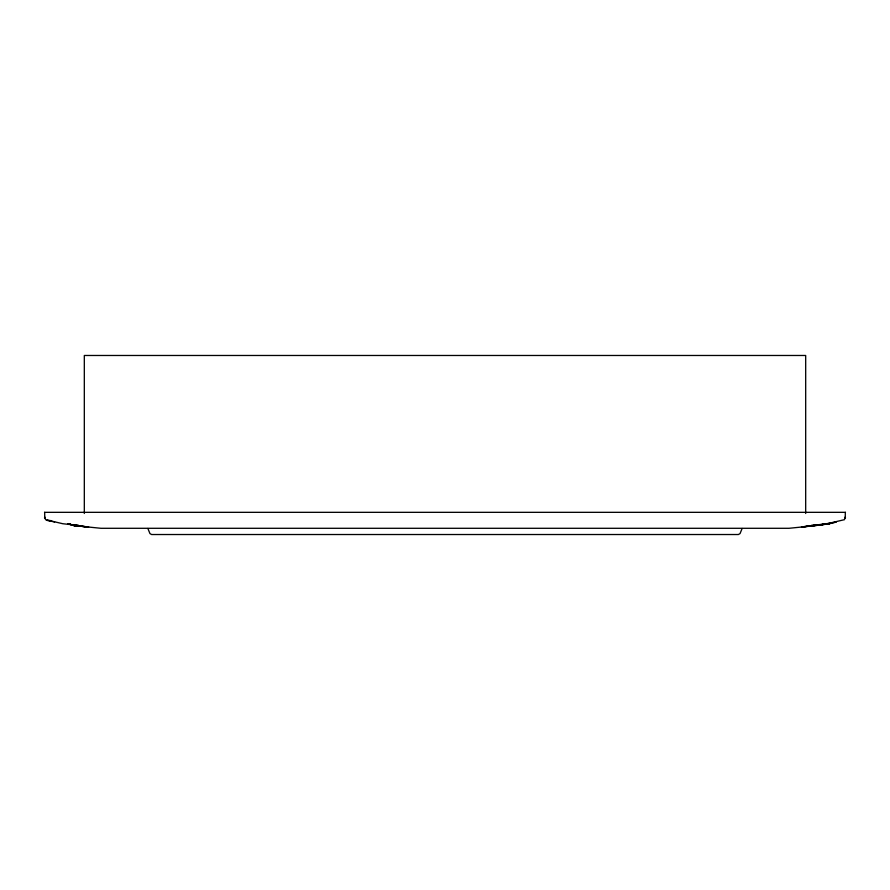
<?xml version="1.0" encoding="UTF-8"?>
<svg xmlns="http://www.w3.org/2000/svg" width="890" height="890" viewBox="0 0 890 890"><rect width="100%" height="100%" fill="white"/><g stroke="black" fill="none" stroke-linecap="round" stroke-linejoin="round"><path stroke-width="1.33" d="M44.678 512.328L44.756 518.303M44.611 518.314L44.678 517.39L45.446 518.303M845.244 518.303L845.322 512.328M742.127 528.471L740.057 533.566L738.422 534.523L151.578 534.523L149.943 533.566L147.873 528.471M844.554 518.303L845.322 517.39L845.389 518.314M844.655 519.615L827.322 523.709L811.202 525.534L829.358 523.798L836.188 522.063L816.008 525.578L789.007 528.293L100.993 528.293L73.992 525.578L67.929 523.698M829.358 523.798L801.434 526.936L829.502 523.809L802.513 526.936M73.992 525.578L88.566 526.936L73.992 525.578L67.851 523.62M44.511 512.328L845.489 512.328M44.511 517.39L45.368 517.39M844.632 517.39L845.489 517.39M51.03 520.617L46.97 520.339L54.613 521.963M68.174 523.698L74.449 525.578L87.487 526.936M74.916 524.655L78.798 525.534L62.678 523.709L45.346 519.615M68.107 523.62L74.449 525.578M805.684 513.474L805.684 355.477L84.316 355.477L84.316 513.474"/></g></svg>
